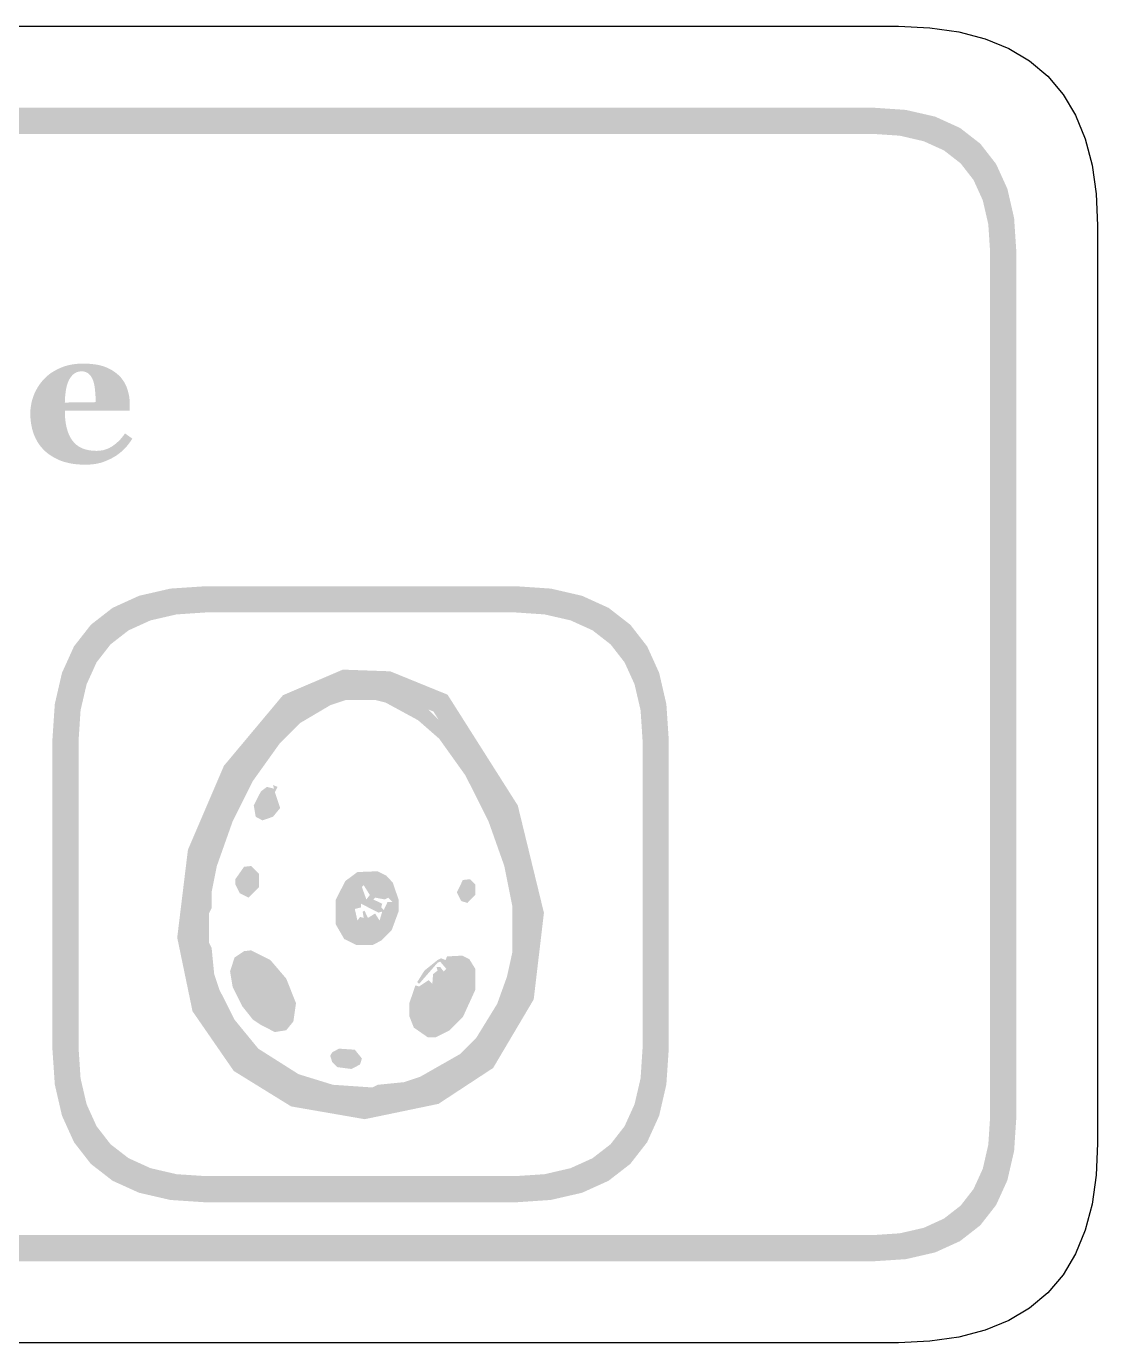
# Model space of a CAD drawing. Header units: millimetres. Extents: x 6 to 294, y 109 to 451.
# Drawn here: x 189.7 to 206.04, y 244.86 to 264.94 of the extents above; entities that cross this region are included whole.
import ezdxf

# ---------------------------------------------------------------- set-up
doc = ezdxf.new("R2010")
doc.units = ezdxf.units.MM
doc.layers.add('CUT', color=1, linetype='Continuous')
doc.layers.add('RASTER', color=7, linetype='Continuous')

msp = doc.modelspace()

# ---------------------------------------------------------------- hatches: boundary and pattern name
at = {"layer": 'RASTER'}
h = msp.add_hatch(color=7, dxfattribs=at)
h.paths.add_polyline_path([(143.2, 261.501), (143.234, 262.016), (143.337, 262.463), (143.509, 262.841), (143.75, 263.151), (144.059, 263.391), (144.438, 263.563), (144.884, 263.666), (145.4, 263.701), (202.6, 263.701), (203.116, 263.666), (203.563, 263.563), (203.941, 263.391), (204.25, 263.151), (204.491, 262.841), (204.663, 262.463), (204.766, 262.016), (204.8, 261.501), (204.8, 248.301), (204.766, 247.785), (204.663, 247.338), (204.491, 246.96), (204.25, 246.651), (203.941, 246.41), (203.563, 246.238), (203.116, 246.135), (202.6, 246.101), (145.4, 246.101), (144.884, 246.135), (144.438, 246.238), (144.059, 246.41), (143.75, 246.651), (143.509, 246.96), (143.337, 247.338), (143.234, 247.785), (143.2, 248.301)])
h.paths.add_polyline_path([(143.6, 261.501), (143.6, 248.301), (143.628, 247.879), (143.712, 247.513), (143.853, 247.204), (144.05, 246.951), (144.303, 246.754), (144.613, 246.613), (144.978, 246.529), (145.4, 246.501), (202.6, 246.501), (203.022, 246.529), (203.388, 246.613), (203.697, 246.754), (203.95, 246.951), (204.147, 247.204), (204.288, 247.513), (204.372, 247.879), (204.4, 248.301), (204.4, 261.501), (204.372, 261.923), (204.288, 262.288), (204.147, 262.598), (203.95, 262.851), (203.697, 263.048), (203.388, 263.188), (203.022, 263.273), (202.6, 263.301), (145.4, 263.301), (144.978, 263.273), (144.613, 263.188), (144.303, 263.048), (144.05, 262.851), (143.853, 262.598), (143.712, 262.288), (143.628, 261.923), (143.6, 261.501)], flags=0)
h = msp.add_hatch(color=7, dxfattribs=at)
h.paths.add_polyline_path([(191.32, 258.651), (191.306, 258.63), (191.293, 258.61), (191.278, 258.59), (191.263, 258.57), (191.247, 258.55), (191.231, 258.531), (191.214, 258.512), (191.196, 258.493), (191.177, 258.475), (191.158, 258.458), (191.139, 258.441), (191.118, 258.425), (191.097, 258.409), (191.076, 258.394), (191.054, 258.38), (191.031, 258.367), (191.006, 258.353), (190.982, 258.341), (190.957, 258.329), (190.932, 258.318), (190.907, 258.308), (190.883, 258.298), (190.858, 258.29), (190.833, 258.282), (190.807, 258.276), (190.78, 258.27), (190.753, 258.265), (190.725, 258.261), (190.695, 258.258), (190.665, 258.256), (190.634, 258.254), (190.602, 258.254), (190.549, 258.255), (190.497, 258.258), (190.448, 258.263), (190.4, 258.269), (190.354, 258.278), (190.31, 258.289), (190.268, 258.301), (190.228, 258.315), (190.189, 258.331), (190.152, 258.349), (190.117, 258.368), (190.084, 258.388), (190.052, 258.409), (190.022, 258.432), (189.994, 258.456), (189.968, 258.481), (189.943, 258.508), (189.92, 258.535), (189.898, 258.564), (189.878, 258.594), (189.86, 258.626), (189.843, 258.658), (189.828, 258.692), (189.814, 258.726), (189.803, 258.762), (189.792, 258.799), (189.784, 258.836), (189.777, 258.874), (189.771, 258.912), (189.767, 258.952), (189.765, 258.992), (189.764, 259.033), (189.765, 259.07), (189.767, 259.107), (189.772, 259.144), (189.778, 259.18), (189.785, 259.215), (189.795, 259.25), (189.806, 259.285), (189.819, 259.32), (189.833, 259.353), (189.849, 259.386), (189.867, 259.418), (189.885, 259.449), (189.906, 259.479), (189.927, 259.508), (189.95, 259.536), (189.975, 259.563), (190.001, 259.589), (190.028, 259.613), (190.057, 259.636), (190.087, 259.658), (190.12, 259.678), (190.154, 259.697), (190.189, 259.715), (190.226, 259.732), (190.265, 259.747), (190.304, 259.76), (190.345, 259.771), (190.387, 259.78), (190.43, 259.787), (190.474, 259.792), (190.519, 259.795), (190.565, 259.796), (190.615, 259.796), (190.663, 259.793), (190.709, 259.789), (190.752, 259.784), (190.793, 259.777), (190.832, 259.768), (190.868, 259.758), (190.902, 259.747), (190.934, 259.734), (190.965, 259.719), (190.995, 259.704), (191.023, 259.687), (191.049, 259.669), (191.074, 259.65), (191.098, 259.63), (191.12, 259.609), (191.141, 259.588), (191.159, 259.565), (191.177, 259.542), (191.193, 259.518), (191.207, 259.493), (191.22, 259.467), (191.232, 259.44), (191.242, 259.412), (191.251, 259.383), (191.259, 259.354), (191.265, 259.325), (191.271, 259.296), (191.275, 259.266), (191.278, 259.235), (191.279, 259.205), (191.28, 259.174), (191.28, 259.079), (190.29, 259.079), (190.292, 259.006), (190.297, 258.937), (190.306, 258.874), (190.319, 258.814), (190.335, 258.759), (190.355, 258.709), (190.378, 258.663), (190.406, 258.622), (190.437, 258.585), (190.472, 258.553), (190.511, 258.526), (190.555, 258.504), (190.603, 258.487), (190.656, 258.475), (190.712, 258.467), (190.773, 258.465), (190.807, 258.466), (190.84, 258.47), (190.873, 258.475), (190.904, 258.484), (190.934, 258.494), (190.964, 258.507), (190.993, 258.523), (191.021, 258.54), (191.048, 258.56), (191.074, 258.581), (191.099, 258.603), (191.123, 258.626), (191.145, 258.65), (191.167, 258.676), (191.188, 258.703), (191.208, 258.731)])
h.paths.add_polyline_path([(190.76, 259.208), (190.76, 259.23), (190.759, 259.252), (190.759, 259.274), (190.758, 259.297), (190.757, 259.319), (190.755, 259.342), (190.753, 259.365), (190.751, 259.388), (190.749, 259.41), (190.746, 259.432), (190.743, 259.452), (190.739, 259.472), (190.735, 259.49), (190.731, 259.507), (190.726, 259.523), (190.72, 259.539), (190.714, 259.555), (190.707, 259.571), (190.699, 259.585), (190.691, 259.599), (190.682, 259.611), (190.673, 259.623), (190.663, 259.633), (190.652, 259.643), (190.641, 259.651), (190.629, 259.658), (190.617, 259.664), (190.603, 259.669), (190.589, 259.673), (190.575, 259.676), (190.559, 259.677), (190.543, 259.678), (190.516, 259.676), (190.49, 259.671), (190.465, 259.662), (190.442, 259.649), (190.42, 259.633), (190.4, 259.613), (190.381, 259.59), (190.363, 259.563), (190.347, 259.533), (190.333, 259.498), (190.321, 259.459), (190.311, 259.416), (190.303, 259.369), (190.297, 259.317), (190.292, 259.261), (190.29, 259.202)], flags=0)
h = msp.add_hatch(color=7, dxfattribs=at)
h.paths.add_polyline_path([(190.1, 254.051), (190.137, 254.602), (190.247, 255.079), (190.43, 255.483), (190.688, 255.813), (191.018, 256.07), (191.422, 256.254), (191.899, 256.364), (192.45, 256.401), (197.15, 256.401), (197.701, 256.364), (198.178, 256.254), (198.582, 256.07), (198.913, 255.813), (199.17, 255.483), (199.353, 255.079), (199.463, 254.602), (199.5, 254.051), (199.5, 249.351), (199.463, 248.8), (199.353, 248.323), (199.17, 247.919), (198.913, 247.588), (198.582, 247.331), (198.178, 247.148), (197.701, 247.038), (197.15, 247.001), (192.45, 247.001), (191.899, 247.038), (191.422, 247.148), (191.018, 247.331), (190.687, 247.588), (190.43, 247.919), (190.247, 248.323), (190.137, 248.8), (190.1, 249.351)])
h.paths.add_polyline_path([(190.5, 254.051), (190.5, 249.351), (190.53, 248.894), (190.622, 248.498), (190.774, 248.163), (190.987, 247.888), (191.262, 247.675), (191.597, 247.523), (191.993, 247.431), (192.45, 247.401), (197.15, 247.401), (197.607, 247.431), (198.003, 247.523), (198.338, 247.675), (198.612, 247.888), (198.826, 248.163), (198.978, 248.498), (199.07, 248.894), (199.1, 249.351), (199.1, 254.051), (199.07, 254.508), (198.978, 254.904), (198.826, 255.239), (198.613, 255.513), (198.338, 255.727), (198.003, 255.879), (197.607, 255.97), (197.15, 256.001), (192.45, 256.001), (191.993, 255.97), (191.597, 255.879), (191.262, 255.727), (190.987, 255.513), (190.774, 255.239), (190.622, 254.904), (190.53, 254.508), (190.5, 254.051)], flags=0)
h = msp.add_hatch(color=7, dxfattribs=at)
h.paths.add_polyline_path([(194.529, 255.128), (195.252, 255.102), (196.126, 254.746), (197.197, 253.056), (197.596, 251.418), (197.44, 250.097), (196.821, 249.051), (195.988, 248.504), (194.863, 248.27), (193.741, 248.465), (192.866, 249.006), (192.237, 249.917), (192.004, 251.04), (192.167, 252.379), (192.716, 253.661), (193.616, 254.737)])
h.paths.add_polyline_path([(194.589, 254.806), (193.812, 254.473), (192.992, 253.491), (192.479, 252.295), (192.328, 251.053), (192.537, 250.045), (193.091, 249.243), (193.857, 248.77), (194.858, 248.596), (195.864, 248.804), (196.583, 249.278), (197.13, 250.202), (197.272, 251.399), (196.899, 252.929), (195.911, 254.489), (195.184, 254.784), (194.589, 254.806)], flags=0)
h = msp.add_hatch(color=7, dxfattribs=at)
h.paths.add_polyline_path([(194.51, 254.855), (195.102, 254.867), (195.343, 254.786), (195.837, 254.517), (196.28, 254.075), (196.561, 253.672), (196.871, 253.097), (197.152, 252.374), (197.313, 251.69), (197.313, 250.725), (197.273, 250.524), (197.072, 249.921), (196.883, 249.587), (196.4, 249.064), (196.159, 248.903), (195.785, 248.714), (195.182, 248.553), (194.458, 248.553), (194.257, 248.594), (193.775, 248.754), (193.36, 248.984), (192.999, 249.265), (192.757, 249.547), (192.407, 250.242), (192.287, 250.725), (192.287, 251.61), (192.327, 251.69), (192.367, 252.092), (192.488, 252.494), (192.838, 253.311), (193.159, 253.833), (193.602, 254.356), (194.044, 254.678)])
h.paths.add_polyline_path([(194.579, 254.666), (194.338, 254.585), (193.883, 254.316), (193.561, 253.994), (193.159, 253.431), (192.85, 252.816), (192.608, 252.132), (192.528, 251.73), (192.528, 251.489), (192.488, 251.408), (192.488, 250.966), (192.528, 250.886), (192.568, 250.484), (192.649, 250.242), (192.878, 249.788), (193.24, 249.346), (193.855, 248.956), (194.378, 248.795), (194.981, 248.754), (195.061, 248.795), (195.463, 248.835), (195.705, 248.915), (196.32, 249.265), (196.561, 249.506), (196.883, 250.029), (197.032, 250.443), (197.112, 250.805), (197.112, 251.529), (196.992, 252.132), (196.75, 252.816), (196.4, 253.512), (195.998, 254.075), (195.677, 254.356), (195.182, 254.625), (195.021, 254.666)], flags=0)
h.paths.add_polyline_path([(193.465, 253.367), (193.533, 253.339), (193.493, 253.258), (193.574, 253.017), (193.465, 252.884), (193.304, 252.828), (193.2, 252.884), (193.171, 253.057), (193.28, 253.27), (193.372, 253.339), (193.481, 253.311)], flags=0)
h.paths.add_polyline_path([(193.023, 252.12), (193.131, 252.132), (193.252, 252.012), (193.252, 251.811), (193.091, 251.65), (192.958, 251.718), (192.89, 251.851), (192.89, 251.931)], flags=0)
h.paths.add_polyline_path([(194.752, 252.04), (195.061, 252.052), (195.194, 251.984), (195.291, 251.879), (195.383, 251.61), (195.383, 251.449), (195.275, 251.155), (195.114, 250.994), (194.981, 250.926), (194.74, 250.926), (194.551, 251.018), (194.418, 251.248), (194.418, 251.61), (194.567, 251.903)], flags=0)
h.paths.add_polyline_path([(196.36, 251.919), (196.469, 251.931), (196.549, 251.851), (196.549, 251.69), (196.429, 251.569), (196.336, 251.597), (196.268, 251.73)], flags=0)
h.paths.add_polyline_path([(194.848, 251.839), (194.82, 251.811), (194.888, 251.622), (194.941, 251.69)], flags=0)
h.paths.add_polyline_path([(195.021, 251.65), (194.993, 251.622), (195.13, 251.557), (195.114, 251.501), (195.154, 251.461), (195.21, 251.581), (195.291, 251.581), (195.222, 251.65), (195.17, 251.622)], flags=0)
h.paths.add_polyline_path([(194.808, 251.557), (194.808, 251.501), (194.712, 251.477), (194.752, 251.3), (194.792, 251.356), (194.848, 251.34), (194.832, 251.437), (194.86, 251.449), (194.913, 251.34), (195.021, 251.408), (195.09, 251.3), (195.13, 251.437), (195.073, 251.421)], flags=0)
h.paths.add_polyline_path([(193.023, 250.833), (193.131, 250.846), (193.425, 250.697), (193.666, 250.415), (193.815, 250.041), (193.775, 249.76), (193.666, 249.627), (193.493, 249.599), (193.28, 249.708), (193.159, 249.788), (192.999, 249.989), (192.85, 250.283), (192.81, 250.524), (192.878, 250.737)], flags=0)
h.paths.add_polyline_path([(196.119, 250.753), (196.348, 250.765), (196.457, 250.713), (196.549, 250.564), (196.549, 250.242), (196.36, 249.828), (196.159, 249.627), (195.946, 249.519), (195.825, 249.519), (195.612, 249.667), (195.544, 249.84), (195.544, 250.041), (195.636, 250.311), (195.693, 250.295), (195.837, 250.391), (195.894, 250.335), (195.906, 250.484), (195.974, 250.536), (195.958, 250.592), (196.014, 250.592), (196.067, 250.524), (196.107, 250.564), (196.014, 250.673), (195.974, 250.657), (195.693, 250.335), (195.665, 250.363), (195.773, 250.536), (195.974, 250.697), (196.026, 250.725), (196.095, 250.697)], flags=0)
h.paths.add_polyline_path([(194.47, 249.346), (194.712, 249.33), (194.82, 249.197), (194.792, 249.104), (194.659, 249.036), (194.446, 249.064), (194.366, 249.145), (194.338, 249.237), (194.366, 249.289)], flags=0)

# ---------------------------------------------------------------- linework, layer by layer
at = {"layer": 'CUT'}
msp.add_lwpolyline([(144.999, 264.941), (203.001, 264.941), (203.483, 264.92), (203.925, 264.857), (204.325, 264.751), (204.685, 264.603), (205.003, 264.413), (205.278, 264.179), (205.512, 263.903), (205.703, 263.585), (205.851, 263.226), (205.956, 262.825), (206.019, 262.384), (206.04, 261.902), (206.04, 247.9), (206.019, 247.418), (205.956, 246.976), (205.851, 246.576), (205.703, 246.216), (205.512, 245.898), (205.278, 245.622), (205.003, 245.389), (204.685, 245.198), (204.325, 245.05), (203.925, 244.945), (203.483, 244.882), (203.001, 244.861), (144.999, 244.861)], dxfattribs=at)

doc.saveas('drawing.dxf')
